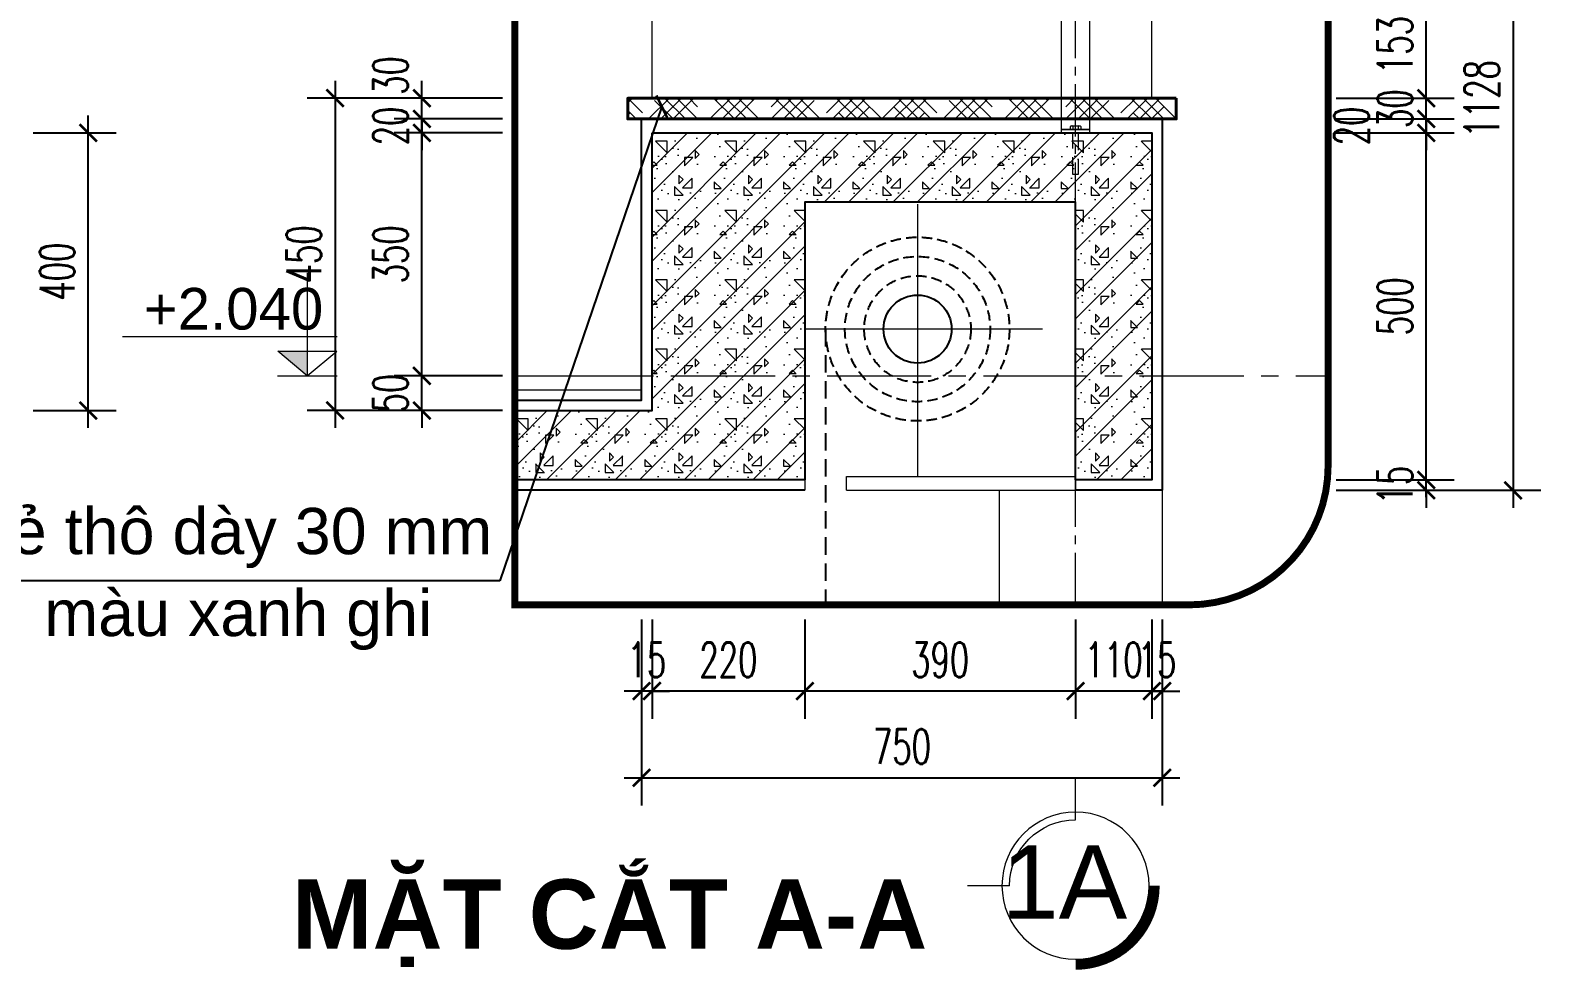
# Model space of a CAD drawing. Header units: millimetres. Extents: x -229618 to 2906, y -178063 to 96806.
# Drawn here: x -91778 to -89602, y -51548 to -50194 of the extents above; entities that cross this region are included whole.
import ezdxf
from ezdxf.enums import TextEntityAlignment as Align

# ---------------------------------------------------------------- set-up
doc = ezdxf.new("R2010")
doc.units = ezdxf.units.MM
doc.header["$LTSCALE"] = 200
doc.header["$MEASUREMENT"] = 0
doc.header["$PDMODE"] = 3
doc.header["$PDSIZE"] = 50
for name, pattern in [('CENTER', [2, 1.25, -0.25, 0.25, -0.25]), ('CENTER2', [1.125, 0.75, -0.125, 0.125, -0.125]), ('DASHED2', [0.375, 0.25, -0.125])]:
    doc.linetypes.add(name, pattern=pattern)
doc.layers.get('0').update_dxf_attribs({"color": 95, "linetype": 'CONTINUOUS'})
doc.layers.get('DEFPOINTS').update_dxf_attribs({"linetype": 'CONTINUOUS'})
for name, color, linetype, lineweight in [('cat', 1, 'CONTINUOUS', 40), ('hatch', 250, 'CONTINUOUS', 5), ('khuat', 8, 'DASHED2', 15), ('nho', 252, 'CONTINUOUS', 15), ('thay', 7, 'CONTINUOUS', 18), ('tim', 18, 'CENTER2', 9)]:
    doc.layers.add(name, color=color, linetype=linetype, lineweight=lineweight)
for name, color, linetype in [('DIM', 251, 'CONTINUOUS'), ('TEXT', 33, 'CONTINUOUS'), ('TRUC', 251, 'CENTER')]:
    doc.layers.add(name, color=color, linetype=linetype)
doc.styles.add('Aria H B iso', font='Vharialb_0.ttf')
doc.styles.add('Aria H iso', font='Vharial_0.ttf')
doc.styles.add('Arial iso', font='vnarial_0.ttf')
doc.styles.add('Arial N  iso', font='vnarialn_0.ttf')
doc.styles.add('Scale', font='vnsimli.shx', dxfattribs={"width": 0.65, "bigfont": 'bigfont.shx'})
doc.dimstyles.new('Scale', dxfattribs={"dimscale": 75, "dimtxt": 2, "dimasz": 1, "dimexe": 1.6, "dimexo": 0, "dimgap": 0.8, "dimtad": 1, "dimdec": 0, "dimzin": 0, "dimdsep": 46, "dimtxsty": 'Scale', "dimblk": 'ARCHTICK', "dimcen": 0.1, "dimdle": 1, "dimclrd": 256, "dimclre": 256, "dimclrt": 3, "dimadec": 0, "dimazin": 0, "dimtfac": 1, "dimtdec": 0, "dimtix": 1, "dimtmove": 2, "dimatfit": 3, "dimldrblk": 'ARCHTICK', "dimfxl": 0, "dimtolj": 1, "dimtzin": 0, "dimarcsym": 0})

# ---------------------------------------------------------------- blocks, each defined once
blk = doc.blocks.new('*U2625')
at = {"layer": 'thay', "ltscale": 600}
for p, q in [((0, 20), (0, 361)), ((534, -513), (874, -513))]:
    blk.add_line(p, q, dxfattribs=at)
at = {"layer": 'thay', "ltscale": 600, "const_width": 85.2}
blk.add_lwpolyline([(-639, -513, 0.414214), (0, -1152, 0.414214)], format="xyb", dxfattribs=at)
at = {"layer": 'thay', "ltscale": 600}
blk.add_circle((0, -513), 596, dxfattribs=at)
blk.add_arc((0, -513), 534, 0, 90, dxfattribs=at)
at = {"layer": 'TEXT', "linetype": 'Continuous', "style": 'Aria H iso'}
blk.add_attdef('A', text='', height=596, dxfattribs=at).set_placement((0, -781), align=Align.CENTER)
blk = doc.blocks.new('_ArchTick')
at = {"color": 0, "linetype": 'ByBlock', "const_width": 0.15}
blk.add_lwpolyline([(-0.5, -0.5), (0.5, 0.5)], dxfattribs=at)
blk = doc.blocks.new('*D2744')
at = {"layer": 'DEFPOINTS', "color": 0}
for p in [(-91773.6, -50342), (-91694.1, -50342), (-91773.6, -50742)]:
    blk.add_point(p, dxfattribs=at)
at = {"layer": 'DIM', "lineweight": -2}
for p, q in [((-91694.1, -50767), (-91694.1, -50317)), ((-91773.6, -50342), (-91654.1, -50342)), ((-91773.6, -50742), (-91654.1, -50742))]:
    blk.add_line(p, q, dxfattribs=at)
at = {"layer": 'DIM', "lineweight": -2, "xscale": 25, "yscale": 25, "zscale": 25}
for p, rotation in [((-91694.1, -50342), 90), ((-91694.1, -50742), 270)]:
    blk.add_blockref('_ArchTick', p, dxfattribs=dict(at, rotation=rotation))
at = {"layer": 'DIM', "color": 3, "insert": (-91739.1, -50542), "char_height": 50, "attachment_point": 5, "rotation": 90, "style": 'Scale'}
blk.add_mtext('\\A1;400', dxfattribs=at)
blk = doc.blocks.new('*D2746')
at = {"layer": 'DEFPOINTS', "color": 0}
for p in [(-89896.5, -50842), (-89766.8, -50842), (-89896.5, -50857)]:
    blk.add_point(p, dxfattribs=at)
at = {"layer": 'DIM', "lineweight": -2}
for p, q in [((-89766.8, -50842), (-89766.8, -50817)), ((-89896.5, -50842), (-89726.8, -50842)), ((-89766.8, -50857), (-89766.8, -50842)), ((-89896.5, -50857), (-89726.8, -50857)), ((-89766.8, -50857), (-89766.8, -50882))]:
    blk.add_line(p, q, dxfattribs=at)
at = {"layer": 'DIM', "lineweight": -2, "xscale": 25, "yscale": 25, "zscale": 25}
for p, rotation in [((-89766.8, -50842), 270), ((-89766.8, -50857), 90)]:
    blk.add_blockref('_ArchTick', p, dxfattribs=dict(at, rotation=rotation))
at = {"layer": 'DIM', "color": 3, "insert": (-89811.8, -50849.5), "char_height": 50, "attachment_point": 5, "rotation": 90, "style": 'Scale'}
blk.add_mtext('\\A1;15', dxfattribs=at)
blk = doc.blocks.new('*D2747')
at = {"layer": 'DEFPOINTS', "color": 0}
for p in [(-89896.5, -50342), (-89766.8, -50342), (-89896.5, -50842)]:
    blk.add_point(p, dxfattribs=at)
at = {"layer": 'DIM', "lineweight": -2}
for p, q in [((-89766.8, -50867), (-89766.8, -50317)), ((-89896.5, -50342), (-89726.8, -50342)), ((-89896.5, -50842), (-89726.8, -50842))]:
    blk.add_line(p, q, dxfattribs=at)
at = {"layer": 'DIM', "lineweight": -2, "xscale": 25, "yscale": 25, "zscale": 25}
for p, rotation in [((-89766.8, -50342), 90), ((-89766.8, -50842), 270)]:
    blk.add_blockref('_ArchTick', p, dxfattribs=dict(at, rotation=rotation))
at = {"layer": 'DIM', "color": 3, "insert": (-89811.8, -50592), "char_height": 50, "attachment_point": 5, "rotation": 90, "style": 'Scale'}
blk.add_mtext('\\A1;500', dxfattribs=at)
blk = doc.blocks.new('*D2748')
at = {"layer": 'DEFPOINTS', "color": 0}
for p in [(-89896.5, -50322), (-89766.8, -50322), (-89896.5, -50342)]:
    blk.add_point(p, dxfattribs=at)
at = {"layer": 'DIM', "lineweight": -2}
for p, q in [((-89766.8, -50322), (-89766.8, -50297)), ((-89896.5, -50322), (-89726.8, -50322)), ((-89766.8, -50342), (-89766.8, -50322)), ((-89896.5, -50342), (-89726.8, -50342)), ((-89766.8, -50342), (-89766.8, -50367))]:
    blk.add_line(p, q, dxfattribs=at)
at = {"layer": 'DIM', "lineweight": -2, "xscale": 25, "yscale": 25, "zscale": 25}
for p, rotation in [((-89766.8, -50322), 270), ((-89766.8, -50342), 90)]:
    blk.add_blockref('_ArchTick', p, dxfattribs=dict(at, rotation=rotation))
at = {"layer": 'DIM', "color": 3, "insert": (-89874.5, -50332), "char_height": 50, "attachment_point": 5, "rotation": 90, "style": 'Scale'}
blk.add_mtext('\\A1;20', dxfattribs=at)
blk = doc.blocks.new('*D2749')
at = {"layer": 'DEFPOINTS', "color": 0}
for p in [(-89896.5, -50292), (-89766.8, -50292), (-89896.5, -50322)]:
    blk.add_point(p, dxfattribs=at)
at = {"layer": 'DIM', "lineweight": -2}
for p, q in [((-89766.8, -50292), (-89766.8, -50267)), ((-89896.5, -50292), (-89726.8, -50292)), ((-89766.8, -50322), (-89766.8, -50292)), ((-89896.5, -50322), (-89726.8, -50322)), ((-89766.8, -50322), (-89766.8, -50347))]:
    blk.add_line(p, q, dxfattribs=at)
at = {"layer": 'DIM', "lineweight": -2, "xscale": 25, "yscale": 25, "zscale": 25}
for p, rotation in [((-89766.8, -50292), 270), ((-89766.8, -50322), 90)]:
    blk.add_blockref('_ArchTick', p, dxfattribs=dict(at, rotation=rotation))
at = {"layer": 'DIM', "color": 3, "insert": (-89811.8, -50307), "char_height": 50, "attachment_point": 5, "rotation": 90, "style": 'Scale'}
blk.add_mtext('\\A1;30', dxfattribs=at)
blk = doc.blocks.new('*D2750')
at = {"layer": 'DEFPOINTS', "color": 0}
for p in [(-89896.5, -50138.9), (-89766.8, -50138.9), (-89896.5, -50292)]:
    blk.add_point(p, dxfattribs=at)
at = {"layer": 'DIM', "lineweight": -2}
for p, q in [((-89766.8, -50317), (-89766.8, -50113.9)), ((-89896.5, -50138.9), (-89726.8, -50138.9)), ((-89896.5, -50292), (-89726.8, -50292))]:
    blk.add_line(p, q, dxfattribs=at)
at = {"layer": 'DIM', "lineweight": -2, "xscale": 25, "yscale": 25, "zscale": 25}
for p, rotation in [((-89766.8, -50138.9), 90), ((-89766.8, -50292), 270)]:
    blk.add_blockref('_ArchTick', p, dxfattribs=dict(at, rotation=rotation))
at = {"layer": 'DIM', "color": 3, "insert": (-89811.8, -50215.4), "char_height": 50, "attachment_point": 5, "rotation": 90, "style": 'Scale'}
blk.add_mtext('\\A1;153', dxfattribs=at)
blk = doc.blocks.new('*D2758')
at = {"layer": 'DEFPOINTS', "color": 0}
for p in [(-89896.5, -49728.9), (-89896.5, -50857), (-89641.8, -50857)]:
    blk.add_point(p, dxfattribs=at)
at = {"layer": 'DIM', "lineweight": -2}
for p, q in [((-89641.8, -49703.9), (-89641.8, -50882)), ((-89896.5, -49728.9), (-89601.8, -49728.9)), ((-89896.5, -50857), (-89601.8, -50857))]:
    blk.add_line(p, q, dxfattribs=at)
at = {"layer": 'DIM', "lineweight": -2, "xscale": 25, "yscale": 25, "zscale": 25}
for p, rotation in [((-89641.8, -49728.9), 90), ((-89641.8, -50857), 270)]:
    blk.add_blockref('_ArchTick', p, dxfattribs=dict(at, rotation=rotation))
at = {"layer": 'DIM', "color": 3, "insert": (-89686.8, -50292.9), "char_height": 50, "attachment_point": 5, "rotation": 90, "style": 'Scale'}
blk.add_mtext('\\A1;1128', dxfattribs=at)
blk = doc.blocks.new('*D2759')
at = {"layer": 'DEFPOINTS', "color": 0}
for p in [(-90162, -51042.9), (-90147, -51042.9), (-90162, -51146.2)]:
    blk.add_point(p, dxfattribs=at)
at = {"layer": 'DIM', "lineweight": -2}
for p, q in [((-90162, -51042.9), (-90162, -51186.2)), ((-90147, -51042.9), (-90147, -51186.2)), ((-90162, -51146.2), (-90187, -51146.2)), ((-90147, -51146.2), (-90162, -51146.2)), ((-90147, -51146.2), (-90122, -51146.2))]:
    blk.add_line(p, q, dxfattribs=at)
at = {"layer": 'DIM', "lineweight": -2, "xscale": 25, "yscale": 25, "zscale": 25}
blk.add_blockref('_ArchTick', (-90162, -51146.2), dxfattribs=at)
at = {"layer": 'DIM', "lineweight": -2, "xscale": 25, "yscale": 25, "zscale": 25, "rotation": 180}
blk.add_blockref('_ArchTick', (-90147, -51146.2), dxfattribs=at)
at = {"layer": 'DIM', "color": 3, "insert": (-90154.5, -51101.2), "char_height": 50, "attachment_point": 5, "style": 'Scale'}
blk.add_mtext('\\A1;15', dxfattribs=at)
blk = doc.blocks.new('*D2760')
at = {"layer": 'DEFPOINTS', "color": 0}
for p in [(-90272, -51042.9), (-90162, -51042.9), (-90272, -51146.2)]:
    blk.add_point(p, dxfattribs=at)
at = {"layer": 'DIM', "lineweight": -2}
for p, q in [((-90272, -51042.9), (-90272, -51186.2)), ((-90162, -51042.9), (-90162, -51186.2)), ((-90272, -51146.2), (-90297, -51146.2)), ((-90162, -51146.2), (-90272, -51146.2)), ((-90162, -51146.2), (-90137, -51146.2))]:
    blk.add_line(p, q, dxfattribs=at)
at = {"layer": 'DIM', "lineweight": -2, "xscale": 25, "yscale": 25, "zscale": 25}
blk.add_blockref('_ArchTick', (-90272, -51146.2), dxfattribs=at)
at = {"layer": 'DIM', "lineweight": -2, "xscale": 25, "yscale": 25, "zscale": 25, "rotation": 180}
blk.add_blockref('_ArchTick', (-90162, -51146.2), dxfattribs=at)
at = {"layer": 'DIM', "color": 3, "insert": (-90217, -51101.2), "char_height": 50, "attachment_point": 5, "style": 'Scale'}
blk.add_mtext('\\A1;110', dxfattribs=at)
blk = doc.blocks.new('*D2761')
at = {"layer": 'DEFPOINTS', "color": 0}
for p in [(-90662, -51042.9), (-90272, -51042.9), (-90662, -51146.2)]:
    blk.add_point(p, dxfattribs=at)
at = {"layer": 'DIM', "lineweight": -2}
for p, q in [((-90662, -51042.9), (-90662, -51186.2)), ((-90272, -51042.9), (-90272, -51186.2)), ((-90247, -51146.2), (-90687, -51146.2))]:
    blk.add_line(p, q, dxfattribs=at)
at = {"layer": 'DIM', "lineweight": -2, "xscale": 25, "yscale": 25, "zscale": 25, "rotation": 180}
blk.add_blockref('_ArchTick', (-90662, -51146.2), dxfattribs=at)
at = {"layer": 'DIM', "lineweight": -2, "xscale": 25, "yscale": 25, "zscale": 25}
blk.add_blockref('_ArchTick', (-90272, -51146.2), dxfattribs=at)
at = {"layer": 'DIM', "color": 3, "insert": (-90467, -51101.2), "char_height": 50, "attachment_point": 5, "style": 'Scale'}
blk.add_mtext('\\A1;390', dxfattribs=at)
blk = doc.blocks.new('*D2762')
at = {"layer": 'DEFPOINTS', "color": 0}
for p in [(-90882, -51042.9), (-90662, -51042.9), (-90882, -51146.2)]:
    blk.add_point(p, dxfattribs=at)
at = {"layer": 'DIM', "lineweight": -2}
for p, q in [((-90882, -51042.9), (-90882, -51186.2)), ((-90662, -51042.9), (-90662, -51186.2)), ((-90637, -51146.2), (-90907, -51146.2))]:
    blk.add_line(p, q, dxfattribs=at)
at = {"layer": 'DIM', "lineweight": -2, "xscale": 25, "yscale": 25, "zscale": 25, "rotation": 180}
blk.add_blockref('_ArchTick', (-90882, -51146.2), dxfattribs=at)
at = {"layer": 'DIM', "lineweight": -2, "xscale": 25, "yscale": 25, "zscale": 25}
blk.add_blockref('_ArchTick', (-90662, -51146.2), dxfattribs=at)
at = {"layer": 'DIM', "color": 3, "insert": (-90772, -51101.2), "char_height": 50, "attachment_point": 5, "style": 'Scale'}
blk.add_mtext('\\A1;220', dxfattribs=at)
blk = doc.blocks.new('*D2763')
at = {"layer": 'DEFPOINTS', "color": 0}
for p in [(-90897, -51042.9), (-90882, -51042.9), (-90897, -51146.2)]:
    blk.add_point(p, dxfattribs=at)
at = {"layer": 'DIM', "lineweight": -2}
for p, q in [((-90897, -51042.9), (-90897, -51186.2)), ((-90882, -51042.9), (-90882, -51186.2)), ((-90897, -51146.2), (-90922, -51146.2)), ((-90882, -51146.2), (-90897, -51146.2)), ((-90882, -51146.2), (-90857, -51146.2))]:
    blk.add_line(p, q, dxfattribs=at)
at = {"layer": 'DIM', "lineweight": -2, "xscale": 25, "yscale": 25, "zscale": 25}
blk.add_blockref('_ArchTick', (-90897, -51146.2), dxfattribs=at)
at = {"layer": 'DIM', "lineweight": -2, "xscale": 25, "yscale": 25, "zscale": 25, "rotation": 180}
blk.add_blockref('_ArchTick', (-90882, -51146.2), dxfattribs=at)
at = {"layer": 'DIM', "color": 3, "insert": (-90889.5, -51101.2), "char_height": 50, "attachment_point": 5, "style": 'Scale'}
blk.add_mtext('\\A1;15', dxfattribs=at)
blk = doc.blocks.new('*D2764')
at = {"layer": 'DEFPOINTS', "color": 0}
for p in [(-90897, -51042.9), (-90147, -51042.9), (-90147, -51271.2)]:
    blk.add_point(p, dxfattribs=at)
at = {"layer": 'DIM', "lineweight": -2}
for p, q in [((-90897, -51042.9), (-90897, -51311.2)), ((-90147, -51042.9), (-90147, -51311.2)), ((-90922, -51271.2), (-90122, -51271.2))]:
    blk.add_line(p, q, dxfattribs=at)
at = {"layer": 'DIM', "lineweight": -2, "xscale": 25, "yscale": 25, "zscale": 25, "rotation": 180}
blk.add_blockref('_ArchTick', (-90897, -51271.2), dxfattribs=at)
at = {"layer": 'DIM', "lineweight": -2, "xscale": 25, "yscale": 25, "zscale": 25}
blk.add_blockref('_ArchTick', (-90147, -51271.2), dxfattribs=at)
at = {"layer": 'DIM', "color": 3, "insert": (-90522, -51226.2), "char_height": 50, "attachment_point": 5, "style": 'Scale'}
blk.add_mtext('\\A1;750', dxfattribs=at)
blk = doc.blocks.new('*D2765')
at = {"layer": 'DEFPOINTS', "color": 0}
for p in [(-91213.6, -50692), (-91097.4, -50692), (-91097.4, -50742)]:
    blk.add_point(p, dxfattribs=at)
at = {"layer": 'DIM', "lineweight": -2}
for p, q in [((-91213.6, -50692), (-91213.6, -50667)), ((-91097.4, -50692), (-91253.6, -50692)), ((-91213.6, -50742), (-91213.6, -50692)), ((-91097.4, -50742), (-91253.6, -50742)), ((-91213.6, -50742), (-91213.6, -50767))]:
    blk.add_line(p, q, dxfattribs=at)
at = {"layer": 'DIM', "lineweight": -2, "xscale": 25, "yscale": 25, "zscale": 25}
for p, rotation in [((-91213.6, -50692), 270), ((-91213.6, -50742), 90)]:
    blk.add_blockref('_ArchTick', p, dxfattribs=dict(at, rotation=rotation))
at = {"layer": 'DIM', "color": 3, "insert": (-91258.6, -50717), "char_height": 50, "attachment_point": 5, "rotation": 90, "style": 'Scale'}
blk.add_mtext('\\A1;50', dxfattribs=at)
blk = doc.blocks.new('*D2766')
at = {"layer": 'DEFPOINTS', "color": 0}
for p in [(-91213.6, -50342), (-91097.4, -50342), (-91097.4, -50692)]:
    blk.add_point(p, dxfattribs=at)
at = {"layer": 'DIM', "lineweight": -2}
for p, q in [((-91213.6, -50717), (-91213.6, -50317)), ((-91097.4, -50342), (-91253.6, -50342)), ((-91097.4, -50692), (-91253.6, -50692))]:
    blk.add_line(p, q, dxfattribs=at)
at = {"layer": 'DIM', "lineweight": -2, "xscale": 25, "yscale": 25, "zscale": 25}
for p, rotation in [((-91213.6, -50342), 90), ((-91213.6, -50692), 270)]:
    blk.add_blockref('_ArchTick', p, dxfattribs=dict(at, rotation=rotation))
at = {"layer": 'DIM', "color": 3, "insert": (-91258.6, -50517), "char_height": 50, "attachment_point": 5, "rotation": 90, "style": 'Scale'}
blk.add_mtext('\\A1;350', dxfattribs=at)
blk = doc.blocks.new('*D2767')
at = {"layer": 'DEFPOINTS', "color": 0}
for p in [(-91213.6, -50322), (-91097.4, -50322), (-91097.4, -50342)]:
    blk.add_point(p, dxfattribs=at)
at = {"layer": 'DIM', "lineweight": -2}
for p, q in [((-91213.6, -50322), (-91213.6, -50297)), ((-91097.4, -50322), (-91253.6, -50322)), ((-91213.6, -50342), (-91213.6, -50322)), ((-91097.4, -50342), (-91253.6, -50342)), ((-91213.6, -50342), (-91213.6, -50367))]:
    blk.add_line(p, q, dxfattribs=at)
at = {"layer": 'DIM', "lineweight": -2, "xscale": 25, "yscale": 25, "zscale": 25}
for p, rotation in [((-91213.6, -50322), 270), ((-91213.6, -50342), 90)]:
    blk.add_blockref('_ArchTick', p, dxfattribs=dict(at, rotation=rotation))
at = {"layer": 'DIM', "color": 3, "insert": (-91258.6, -50332), "char_height": 50, "attachment_point": 5, "rotation": 90, "style": 'Scale'}
blk.add_mtext('\\A1;20', dxfattribs=at)
blk = doc.blocks.new('*D2768')
at = {"layer": 'DEFPOINTS', "color": 0}
for p in [(-91213.6, -50292), (-91097.4, -50292), (-91097.4, -50322)]:
    blk.add_point(p, dxfattribs=at)
at = {"layer": 'DIM', "lineweight": -2}
for p, q in [((-91213.6, -50292), (-91213.6, -50267)), ((-91097.4, -50292), (-91253.6, -50292)), ((-91213.6, -50322), (-91213.6, -50292)), ((-91097.4, -50322), (-91253.6, -50322)), ((-91213.6, -50322), (-91213.6, -50347))]:
    blk.add_line(p, q, dxfattribs=at)
at = {"layer": 'DIM', "lineweight": -2, "xscale": 25, "yscale": 25, "zscale": 25}
for p, rotation in [((-91213.6, -50292), 270), ((-91213.6, -50322), 90)]:
    blk.add_blockref('_ArchTick', p, dxfattribs=dict(at, rotation=rotation))
at = {"layer": 'DIM', "color": 3, "insert": (-91258.6, -50259.3), "char_height": 50, "attachment_point": 5, "rotation": 90, "style": 'Scale'}
blk.add_mtext('\\A1;30', dxfattribs=at)
blk = doc.blocks.new('*D2769')
at = {"layer": 'DEFPOINTS', "color": 0}
for p in [(-91097.4, -50292), (-91338.6, -50742), (-91097.4, -50742)]:
    blk.add_point(p, dxfattribs=at)
at = {"layer": 'DIM', "lineweight": -2}
for p, q in [((-91338.6, -50267), (-91338.6, -50767)), ((-91097.4, -50292), (-91378.6, -50292)), ((-91097.4, -50742), (-91378.6, -50742))]:
    blk.add_line(p, q, dxfattribs=at)
at = {"layer": 'DIM', "lineweight": -2, "xscale": 25, "yscale": 25, "zscale": 25}
for p, rotation in [((-91338.6, -50292), 90), ((-91338.6, -50742), 270)]:
    blk.add_blockref('_ArchTick', p, dxfattribs=dict(at, rotation=rotation))
at = {"layer": 'DIM', "color": 3, "insert": (-91383.6, -50517), "char_height": 50, "attachment_point": 5, "rotation": 90, "style": 'Scale'}
blk.add_mtext('\\A1;450', dxfattribs=at)
blk = doc.blocks.new('cao do')
at = {"layer": 'thay'}
for p, q in [((0, 444.6), (0, 0)), ((798.2, 170.2), (-128.3, 170.2)), ((0, 0), (-127.9, 106.1)), ((127.9, 106.1), (-127.9, 106.1)), ((0, 0), (127.9, 106.1))]:
    blk.add_line(p, q, dxfattribs=at)
at = {"layer": 'thay', "ltscale": 600}
blk.add_line((128.3, 0), (-128.3, 0), dxfattribs=at)
at = {"layer": 'thay', "color": 150, "ltscale": 600}
blk.add_solid([(0, 0), (0, 106.1), (127.9, 106.1)], dxfattribs=at)
at = {"layer": 'TEXT', "style": 'Arial N  iso'}
blk.add_attdef('%%P0.000', text='', height=200, dxfattribs=at).set_placement((69.5, 290), align=Align.MIDDLE_LEFT)

msp = doc.modelspace()

# ---------------------------------------------------------------- hatches: boundary and pattern name
at = {"layer": 'hatch'}
h = msp.add_hatch(dxfattribs=at)
h.set_pattern_fill('HOUND,_O', color=256, scale=200, angle=45)
h.set_pattern_definition([(135, (-90127.015, -50322.025), (-26.5165, 44.19417), [200, -100]), (45, (-90127.015, -50322.025), (-26.5165, -44.19417), [200, -100])])
h.paths.add_polyline_path([(-90127, -50292), (-90917, -50292), (-90917, -50322), (-90127, -50322)])
h = msp.add_hatch(dxfattribs=at)
h.set_pattern_fill('BT', color=256, scale=100, style=0)
h.set_pattern_definition([(0, (83.29, 12.83), (0, 100), [0, -100]), (0, (12.65, 56.06), (0, 100), [0, -100]), (0, (15.78, 38.46), (0, 100), [0, -100]), (0, (51, 46.67), (0, 100), [0, -100]), (0, (32.02, 75.43), (0, 100), [0, -100]), (0, (26.93, 62.72), (0, 100), [0, -100]), (0, (35.94, 84.04), (0, 100), [0, -100]), (0, (22.04, 92.45), (0, 100), [0, -100]), (0, (41.22, 70.54), (0, 100), [0, -100]), (0, (9.13, 70.93), (0, 100), [0, -100]), (0, (73.12, 71.32), (0, 100), [0, -100]), (0, (87.6, 74.06), (0, 100), [0, -100]), (0, (80.16, 63.89), (0, 100), [0, -100]), (0, (82.32, 50.2), (0, 100), [0, -100]), (0, (56.29, 62.13), (0, 100), [0, -100]), (0, (55.51, 34.55), (0, 100), [0, -100]), (0, (55.51, 25.94), (0, 100), [0, -100]), (0, (8.15, 23.98), (0, 100), [0, -100]), (0, (47.68, 35.72), (0, 100), [0, -100]), (0, (48.07, 2.46), (0, 100), [0, -100]), (0, (37.31, 23.79), (0, 100), [0, -100]), (0, (38.09, 14), (0, 100), [0, -100]), (0, (25.17, 6.77), (0, 100), [0, -100]), (0, (31.83, 20.07), (0, 100), [0, -100]), (0, (27.13, 24.18), (0, 100), [0, -100]), (45, (79.99, 21.105), (8e-15, 100.00003), [8, -133.4214]), (135, (85.65, 26.76), (-100.00003, 8e-15), [8, -133.4214]), (270, (79.99, 32.42), (100, -2e-14), [11.3137, -88.6863]), (180, (76.52, 22.38), (-1e-14, -100), [12, -88]), (270, (64.52, 22.38), (100, -2e-14), [12, -88]), (45, (64.52, 10.38), (8e-15, 100.00003), [16.9706, -124.4508]), (90, (39.51, 29.29), (-100, 6e-15), [16.8, -83.2]), (180, (39.51, 46.09), (-1e-14, -100), [16.8, -83.2]), (315, (22.714, 46.095), (100.00003, -2e-14), [23.7588, -117.6626]), (135, (25.28, 11.31), (-100.00003, 8e-15), [7, -134.4214]), (225, (20.33, 16.26), (-2e-14, -100.00003), [7, -134.4214]), (0, (15.38, 11.31), (0, 100), [9.8995, -90.1005]), (0, (61.83, 78.92), (0, 100), [13.75, -86.25]), (90, (75.58, 78.92), (-100, 6e-15), [13.75, -86.25]), (225, (75.584, 92.67), (-2e-14, -100.00003), [19.4454, -121.9759]), (270, (50.27, 80.91), (100, -2e-14), [12.5, -87.5]), (0, (50.27, 68.41), (0, 100), [12.5, -87.5]), (135, (62.77, 68.41), (-100.00003, 8e-15), [17.6777, -123.7437]), (45, (56.63, 84.76), (8e-15, 100.00003), [8.5, -132.9214]), (135, (62.64, 90.77), (-100.00003, 8e-15), [8.5, -132.9214]), (270, (56.63, 96.78), (100, -2e-14), [12.0208, -87.9792]), (135, (17.366, 77.56), (-100.00003, 8e-15), [14.1421, -127.2792]), (0, (7.37, 77.56), (0, 100), [10, -90]), (270, (7.37, 87.56), (100, -2e-14), [10, -90]), (45, (0, 0), (-49.497475, 49.497475), []), (45, (35, 0), (-49.497475, 49.497475), [])])
h.paths.add_polyline_path([(-90276, -50342), (-90292, -50342), (-90882, -50342), (-90882, -50742), (-91079.8, -50742), (-91079.8, -50842), (-90662, -50842), (-90662, -50442), (-90272, -50442), (-90272, -50842), (-90162, -50842), (-90162, -50342), (-90268, -50342), (-90268, -50402), (-90276, -50402)])
h.paths.add_polyline_path([(-90268, -50342), (-90276, -50342), (-90276, -50402), (-90268, -50402)], flags=17)

# ---------------------------------------------------------------- linework, layer by layer
at = {"layer": 'cat', "linetype": 'Continuous'}
msp.add_lwpolyline([(-90127, -50292), (-90917, -50292), (-90917, -50322), (-90127, -50322)], close=True, dxfattribs=at)
at = {"layer": 'cat', "linetype": 'Continuous', "lineweight": -3}
for points in [[(-90882, -50342), (-90162, -50342), (-90162, -50842), (-90272, -50842), (-90272, -50442), (-90662, -50442), (-90662, -50842), (-91079.8, -50842)], [(-91079.8, -50742), (-90882, -50742), (-90882, -50342)]]:
    msp.add_lwpolyline(points, dxfattribs=at)
at = {"layer": 'khuat', "color": 5, "const_width": 10}
msp.add_lwpolyline([(-89908.2, -49485.8), (-90879.8, -49485.8, 0.414214), (-91079.8, -49685.8), (-91079.8, -51022), (-90108.2, -51022, 0.414214), (-89908.2, -50822)], format="xyb", close=True, dxfattribs=at)
at = {"layer": 'khuat', "ltscale": 0.5}
msp.add_lwpolyline([(-90268, -50402), (-90276, -50402), (-90276, -50342), (-90268, -50342)], close=True, dxfattribs=at)
at = {"layer": 'nho'}
for p, q in [((-90279.5, -50337), (-90279.5, -50333)), ((-90264.5, -50337), (-90279.5, -50337)), ((-90278.5, -50332), (-90265.5, -50332)), ((-90275.8, -50333), (-90275.8, -50337)), ((-90268.3, -50333), (-90268.3, -50337)), ((-90264.5, -50333), (-90264.5, -50337)), ((-90662, -50842), (-90662, -50857)), ((-90272, -50842), (-90272, -50857))]:
    msp.add_line(p, q, dxfattribs=at)
at = {"layer": 'nho', "linetype": 'Continuous'}
for p, q in [((-90499.6, -50444.7), (-90499.6, -50837.9)), ((-90319.6, -50624.7), (-90662, -50624.7))]:
    msp.add_line(p, q, dxfattribs=at)
at = {"layer": 'nho', "linetype": 'Continuous', "lineweight": -3}
for points in [[(-91079.8, -50727), (-90897, -50727), (-90897, -50322)], [(-90147, -50322), (-90147, -50857), (-90272, -50857)], [(-90662, -50857), (-91079.8, -50857)]]:
    msp.add_lwpolyline(points, dxfattribs=at)
at = {"layer": 'nho', "linetype": 'Continuous'}
msp.add_lwpolyline([(-91079.8, -50712), (-90897, -50712)], dxfattribs=at)
at = {"layer": 'nho'}
for centre, start, end in [((-90278.5, -50333), 90, 180), ((-90276.8, -50333), 0, 90), ((-90274.8, -50333), 90, 180), ((-90269.3, -50333), 0, 90), ((-90267.3, -50333), 90, 180), ((-90265.5, -50333), 0, 90)]:
    msp.add_arc(centre, 0.994, start, end, dxfattribs=at)
at = {"layer": 'TEXT', "linetype": 'Continuous'}
msp.add_circle((-90499.6, -50624.7), 49, dxfattribs=at)
at = {"layer": 'thay', "linetype": 'Continuous'}
for p, q in [((-90882, -50292), (-90882, -49485.8)), ((-90162, -50292), (-90162, -49728.9)), ((-90602, -50837), (-90272, -50837)), ((-90602, -50857), (-90602, -50837)), ((-90602, -50857), (-90272, -50857)), ((-90382, -50857), (-90382, -51022)), ((-90147, -50857), (-90147, -51022))]:
    msp.add_line(p, q, dxfattribs=at)
at = {"layer": 'thay'}
for points in [[(-90292, -49768.9), (-90252, -49768.9), (-90252, -50337), (-90292, -50337)], [(-90252, -50342), (-90292, -50342), (-90292, -50337), (-90252, -50337)]]:
    msp.add_lwpolyline(points, close=True, dxfattribs=at)
at = {"layer": 'thay', "linetype": 'Continuous'}
msp.add_lwpolyline([(-91079.8, -50692), (-90897, -50692)], dxfattribs=at)
at = {"layer": 'tim', "ltscale": 0.5}
msp.add_line((-90272, -51022), (-90272, -49485.8), dxfattribs=at)
at = {"layer": 'tim'}
msp.add_line((-91079.8, -50692), (-89908.2, -50692), dxfattribs=at)
at = {"layer": 'TRUC', "linetype": 'DASHED2', "ltscale": 0.5}
msp.add_line((-90632, -50624.7), (-90632, -51022), dxfattribs=at)
at = {"layer": 'TRUC', "linetype": 'DASHED2', "ltscale": 0.3}
for radius in [132.4, 104.6, 76.8]:
    msp.add_circle((-90499.6, -50624.7), radius, dxfattribs=at)

# ---------------------------------------------------------------- block references
at = {"layer": 'hatch'}
ref = msp.add_blockref('*U2625', (-90272, -51335.4), dxfattribs=dict(at, xscale=-0.177800000004936, yscale=0.177800000004936, zscale=0.1778))
ref.add_attrib('A', '1a', dxfattribs={"layer": 'TEXT', "linetype": 'Continuous', "height": 106, "style": 'Aria H iso'}).set_placement((-90288.1, -51474.3), align=Align.CENTER)
at = {"layer": 'thay', "linetype": 'Continuous'}
ref = msp.add_blockref('cao do', (-91378.6, -50692), dxfattribs=dict(at, xscale=-0.3333333333139308, yscale=0.3333333333139308, zscale=0.3333333333333333))
ref.add_attrib('%%P0.000', '+2.040', dxfattribs={"layer": 'TEXT', "height": 60, "style": 'Arial N  iso'}).set_placement((-91614.3, -50595.4), align=Align.MIDDLE_LEFT)

# ---------------------------------------------------------------- texts
at = {"layer": 'TEXT', "style": 'Arial iso'}
for s, p in [('-L¸t ®¸ sÎ th« dµy 30 mm', (-92168.1, -50949)), ('mµu xanh ghi', (-91757.5, -51067))]:
    msp.add_text(s, height=66.667, dxfattribs=at).set_placement(p)
at = {"layer": 'TEXT', "style": 'Aria H B iso'}
msp.add_text('mÆt C¾T A-A', height=100, dxfattribs=at).set_placement((-90943.3, -51517.6), align=Align.CENTER)

# ---------------------------------------------------------------- dimensions: what is measured, and where the dimension line sits
at = {"layer": 'DIM'}
for base, p1, p2, angle, picture, middle in [((-89641.8, -50857), (-89896.5, -49728.9), (-89896.5, -50857), 90, '*D2758', (-89686.8, -50292.9)), ((-89766.8, -50138.9), (-89896.5, -50292), (-89896.5, -50138.9), 90, '*D2750', (-89811.8, -50215.4)), ((-91338.6, -50742), (-91097.4, -50292), (-91097.4, -50742), 90, '*D2769', (-91383.6, -50517)), ((-89766.8, -50292), (-89896.5, -50322), (-89896.5, -50292), 90, '*D2749', (-89811.8, -50307)), ((-91694.1, -50342), (-91773.6, -50742), (-91773.6, -50342), 90, '*D2744', (-91739.1, -50542)), ((-91213.6, -50342), (-91097.4, -50692), (-91097.4, -50342), 90, '*D2766', (-91258.6, -50517)), ((-89766.8, -50342), (-89896.5, -50842), (-89896.5, -50342), 90, '*D2747', (-89811.8, -50592)), ((-91213.6, -50692), (-91097.4, -50742), (-91097.4, -50692), 90, '*D2765', (-91258.6, -50717)), ((-89766.8, -50842), (-89896.5, -50857), (-89896.5, -50842), 90, '*D2746', (-89811.8, -50849.5)), ((-90897, -51146.2), (-90882, -51042.9), (-90897, -51042.9), 180, '*D2763', (-90889.5, -51101.2)), ((-90147, -51271.2), (-90897, -51042.9), (-90147, -51042.9), 180, '*D2764', (-90522, -51226.2)), ((-90882, -51146.2), (-90662, -51042.9), (-90882, -51042.9), 180, '*D2762', (-90772, -51101.2)), ((-90662, -51146.2), (-90272, -51042.9), (-90662, -51042.9), 180, '*D2761', (-90467, -51101.2)), ((-90272, -51146.2), (-90162, -51042.9), (-90272, -51042.9), 180, '*D2760', (-90217, -51101.2)), ((-90162, -51146.2), (-90147, -51042.9), (-90162, -51042.9), 180, '*D2759', (-90154.5, -51101.2))]:
    dim = msp.add_linear_dim(base=base, p1=p1, p2=p2, angle=angle, dimstyle='Scale', override={"dimscale": 25}, dxfattribs=at)
    dim.commit()
    dim.dimension.update_dxf_attribs({"geometry": picture, "text_midpoint": middle})
for base, p1, p2, picture, middle in [((-91213.6, -50292), (-91097.4, -50322), (-91097.4, -50292), '*D2768', (-91258.6, -50259.3)), ((-91213.6, -50322), (-91097.4, -50342), (-91097.4, -50322), '*D2767', (-91258.6, -50332)), ((-89766.8, -50322), (-89896.5, -50342), (-89896.5, -50322), '*D2748', (-89874.5, -50332))]:
    dim = msp.add_linear_dim(base=base, p1=p1, p2=p2, angle=90, dimstyle='Scale', override={"dimscale": 25}, dxfattribs=at)
    dim.commit()
    dim.dimension.update_dxf_attribs({"geometry": picture, "text_midpoint": middle, "dimtype": 160})

# ---------------------------------------------------------------- leaders
msp.add_leader([(-90868, -50304), (-91101.3, -50987.5), (-92146.7, -50987.5)], dimstyle='Scale', override={"dimscale": 25}, dxfattribs=at)

doc.saveas('drawing.dxf')
